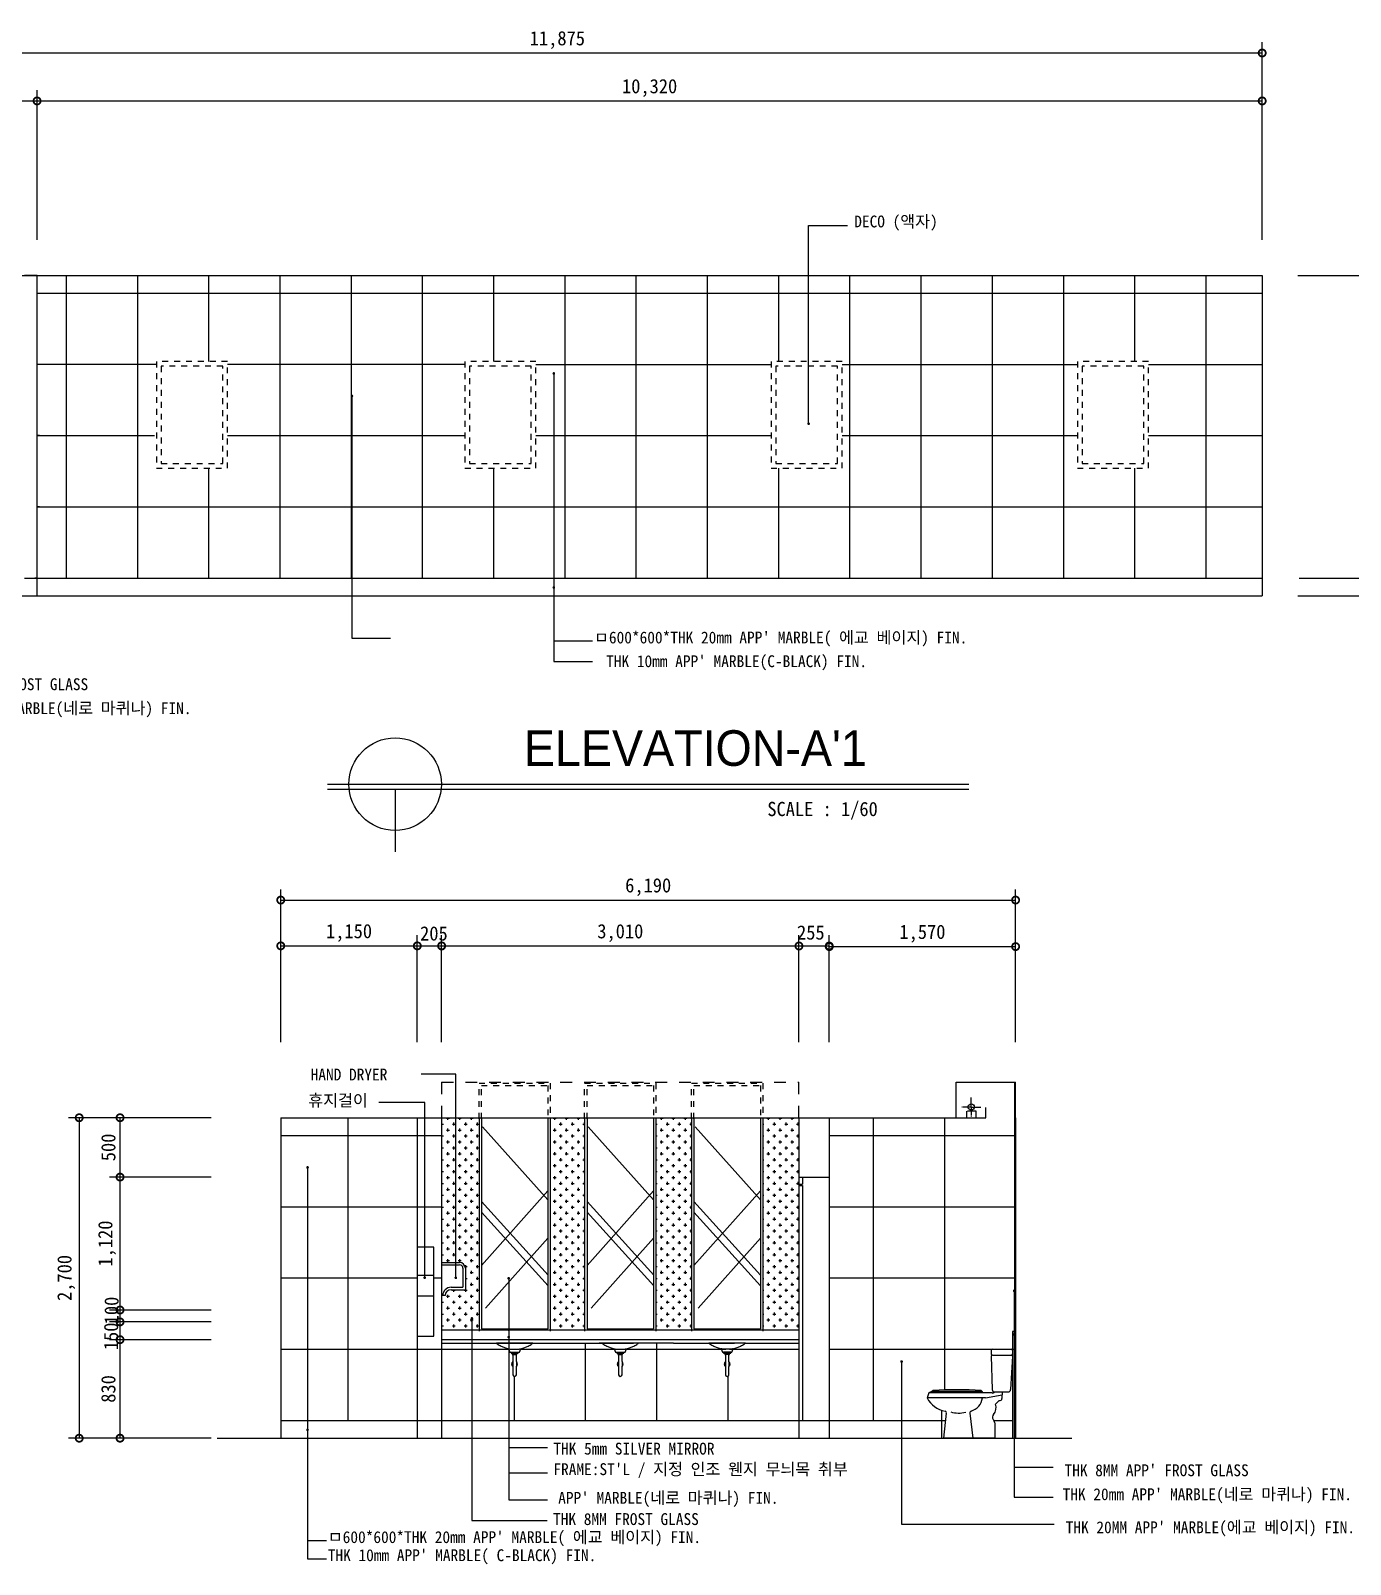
# Model space of a CAD drawing. Header units: inches. Extents: x -1249499 to 290957, y -589671 to 1013543.
# Drawn here: x -1199385 to -1188269, y 241961 to 254883 of the extents above; entities that cross this region are included whole.
import ezdxf

# ---------------------------------------------------------------- set-up
doc = ezdxf.new("R2010")
doc.units = ezdxf.units.IN
doc.header["$MEASUREMENT"] = 0
doc.linetypes.add('HID2', pattern=[1.15, 0.75, -0.4])
doc.linetypes.add('HIDDEN', pattern=[2, 1, -1])
for name, color, linetype in [('5', 5, 'Continuous'), ('6', 6, 'Continuous'), ('CHAIR', 4, 'Continuous'), ('DIM', 1, 'Continuous'), ('FUR', 4, 'Continuous'), ('H', 8, 'Continuous'), ('LIGHT', 1, 'Continuous'), ('SYMB', 7, 'Continuous'), ('text', 7, 'Continuous'), ('WALL1', 3, 'Continuous'), ('내벽', 177, 'Continuous')]:
    doc.layers.add(name, color=color, linetype=linetype)
doc.styles.get("Standard").update_dxf_attribs({"font": 'DotumChe.ttf'})
doc.dimstyles.new('STANDARD-600', dxfattribs={"dimtxt": 1000, "dimasz": 400, "dimexe": 800, "dimexo": 800, "dimgap": 400, "dimtad": 1, "dimdec": 0, "dimzin": 0, "dimdsep": 46, "dimlunit": 6, "dimtxsty": 'Standard', "dimsah": 1, "dimcen": 0.135, "dimclrd": 256, "dimclre": 256, "dimclrt": 4, "dimadec": 0, "dimazin": 0, "dimtfac": 1, "dimtdec": 0, "dimtofl": 0, "dimtmove": 2, "dimatfit": 3, "dimfxl": 1, "dimtolj": 1, "dimtzin": 0, "dimarcsym": 0})

# ---------------------------------------------------------------- blocks, each defined once
blk = doc.blocks.new('_DOTSMALL')
at = {"color": 0, "linetype": 'ByBlock', "const_width": 0.5}
blk.add_lwpolyline([(-0.0625, 0, 1), (0.0625, 0, 1)], format="xyb", close=True, dxfattribs=at)
blk = doc.blocks.new('*D985')
at = {"layer": 'DEFPOINTS', "color": 0, "transparency": 16777216}
for p in [(-1195923, 247172), (-1196128, 246062), (-1195923, 246062)]:
    blk.add_point(p, dxfattribs=at)
at = {"layer": 'H', "color": 0, "lineweight": -2, "transparency": 16777216}
for p, q in [((-1196128, 246362), (-1196128, 247262)), ((-1195923, 246362), (-1195923, 247262)), ((-1196128, 247172), (-1195923, 247172))]:
    blk.add_line(p, q, dxfattribs=at)
at = {"layer": 'H', "color": 0, "lineweight": -2, "transparency": 16777216, "xscale": 120, "yscale": 120, "zscale": 120, "rotation": 180}
blk.add_blockref('_DOTSMALL', (-1196128, 247172), dxfattribs=at)
at = {"layer": 'H', "color": 0, "lineweight": -2, "transparency": 16777216, "xscale": 120, "yscale": 120, "zscale": 120}
blk.add_blockref('_DOTSMALL', (-1195923, 247172), dxfattribs=at)
at = {"layer": 'H', "color": 4, "transparency": 16777216, "insert": (-1195988, 247276), "char_height": 120, "attachment_point": 5}
blk.add_mtext('\\A1;205', dxfattribs=at)
blk = doc.blocks.new('*D986')
at = {"layer": 'DEFPOINTS', "color": 0, "transparency": 16777216}
for p in [(-1191088, 247558), (-1197278, 246062), (-1191088, 246062)]:
    blk.add_point(p, dxfattribs=at)
at = {"layer": 'H', "color": 0, "lineweight": -2, "transparency": 16777216}
for p, q in [((-1197278, 246362), (-1197278, 247648)), ((-1191088, 246362), (-1191088, 247648)), ((-1197278, 247558), (-1191088, 247558))]:
    blk.add_line(p, q, dxfattribs=at)
at = {"layer": 'H', "color": 0, "lineweight": -2, "transparency": 16777216, "xscale": 120, "yscale": 120, "zscale": 120, "rotation": 180}
blk.add_blockref('_DOTSMALL', (-1197278, 247558), dxfattribs=at)
at = {"layer": 'H', "color": 0, "lineweight": -2, "transparency": 16777216, "xscale": 120, "yscale": 120, "zscale": 120}
blk.add_blockref('_DOTSMALL', (-1191088, 247558), dxfattribs=at)
at = {"layer": 'H', "color": 4, "transparency": 16777216, "insert": (-1194183, 247667), "char_height": 120, "attachment_point": 5}
blk.add_mtext('\\A1;6,190', dxfattribs=at)
blk = doc.blocks.new('*D987')
at = {"layer": 'DEFPOINTS', "color": 0, "transparency": 16777216}
for p in [(-1196128, 247172), (-1197278, 246062), (-1196128, 246062)]:
    blk.add_point(p, dxfattribs=at)
at = {"layer": 'H', "color": 0, "lineweight": -2, "transparency": 16777216}
for p, q in [((-1197278, 246362), (-1197278, 247262)), ((-1196128, 246362), (-1196128, 247262)), ((-1197278, 247172), (-1196128, 247172))]:
    blk.add_line(p, q, dxfattribs=at)
at = {"layer": 'H', "color": 0, "lineweight": -2, "transparency": 16777216, "xscale": 120, "yscale": 120, "zscale": 120, "rotation": 180}
blk.add_blockref('_DOTSMALL', (-1197278, 247172), dxfattribs=at)
at = {"layer": 'H', "color": 0, "lineweight": -2, "transparency": 16777216, "xscale": 120, "yscale": 120, "zscale": 120}
blk.add_blockref('_DOTSMALL', (-1196128, 247172), dxfattribs=at)
at = {"layer": 'H', "color": 4, "transparency": 16777216, "insert": (-1196703, 247281), "char_height": 120, "attachment_point": 5}
blk.add_mtext('\\A1;1,150', dxfattribs=at)
blk = doc.blocks.new('*D988')
at = {"layer": 'DEFPOINTS', "color": 0, "transparency": 16777216}
for p in [(-1191088, 247166), (-1192658, 246062), (-1191088, 246062)]:
    blk.add_point(p, dxfattribs=at)
at = {"layer": 'H', "color": 0, "lineweight": -2, "transparency": 16777216}
for p, q in [((-1192658, 246362), (-1192658, 247256)), ((-1191088, 246362), (-1191088, 247256)), ((-1192658, 247166), (-1191088, 247166))]:
    blk.add_line(p, q, dxfattribs=at)
at = {"layer": 'H', "color": 0, "lineweight": -2, "transparency": 16777216, "xscale": 120, "yscale": 120, "zscale": 120, "rotation": 180}
blk.add_blockref('_DOTSMALL', (-1192658, 247166), dxfattribs=at)
at = {"layer": 'H', "color": 0, "lineweight": -2, "transparency": 16777216, "xscale": 120, "yscale": 120, "zscale": 120}
blk.add_blockref('_DOTSMALL', (-1191088, 247166), dxfattribs=at)
at = {"layer": 'H', "color": 4, "transparency": 16777216, "insert": (-1191873, 247275), "char_height": 120, "attachment_point": 5}
blk.add_mtext('\\A1;1,570', dxfattribs=at)
blk = doc.blocks.new('*D989')
at = {"layer": 'DEFPOINTS', "color": 0, "transparency": 16777216}
for p in [(-1192658, 247171), (-1192913, 246062), (-1192658, 246062)]:
    blk.add_point(p, dxfattribs=at)
at = {"layer": 'H', "color": 0, "lineweight": -2, "transparency": 16777216}
for p, q in [((-1192913, 246362), (-1192913, 247261)), ((-1192658, 246362), (-1192658, 247261)), ((-1192913, 247171), (-1192658, 247171))]:
    blk.add_line(p, q, dxfattribs=at)
at = {"layer": 'H', "color": 0, "lineweight": -2, "transparency": 16777216, "xscale": 120, "yscale": 120, "zscale": 120, "rotation": 180}
blk.add_blockref('_DOTSMALL', (-1192913, 247171), dxfattribs=at)
at = {"layer": 'H', "color": 0, "lineweight": -2, "transparency": 16777216, "xscale": 120, "yscale": 120, "zscale": 120}
blk.add_blockref('_DOTSMALL', (-1192658, 247171), dxfattribs=at)
at = {"layer": 'H', "color": 4, "transparency": 16777216, "insert": (-1192813, 247284), "char_height": 120, "attachment_point": 5}
blk.add_mtext('\\A1;255', dxfattribs=at)
blk = doc.blocks.new('*D990')
at = {"layer": 'DEFPOINTS', "color": 0, "transparency": 16777216}
for p in [(-1192913, 247171), (-1195923, 246062), (-1192913, 246062)]:
    blk.add_point(p, dxfattribs=at)
at = {"layer": 'H', "color": 0, "lineweight": -2, "transparency": 16777216}
for p, q in [((-1195923, 246362), (-1195923, 247261)), ((-1192913, 246362), (-1192913, 247261)), ((-1195923, 247171), (-1192913, 247171))]:
    blk.add_line(p, q, dxfattribs=at)
at = {"layer": 'H', "color": 0, "lineweight": -2, "transparency": 16777216, "xscale": 120, "yscale": 120, "zscale": 120, "rotation": 180}
blk.add_blockref('_DOTSMALL', (-1195923, 247171), dxfattribs=at)
at = {"layer": 'H', "color": 0, "lineweight": -2, "transparency": 16777216, "xscale": 120, "yscale": 120, "zscale": 120}
blk.add_blockref('_DOTSMALL', (-1192913, 247171), dxfattribs=at)
at = {"layer": 'H', "color": 4, "transparency": 16777216, "insert": (-1194418, 247280), "char_height": 120, "attachment_point": 5}
blk.add_mtext('\\A1;3,010', dxfattribs=at)
blk = doc.blocks.new('*D999')
at = {"layer": 'DEFPOINTS', "color": 0, "transparency": 16777216}
for p in [(-1197565, 245724), (-1198976, 243024), (-1197565, 243024)]:
    blk.add_point(p, dxfattribs=at)
at = {"layer": 'H', "color": 0, "lineweight": -2, "transparency": 16777216}
for p, q in [((-1197865, 245724), (-1199066, 245724)), ((-1198976, 245724), (-1198976, 243024)), ((-1197865, 243024), (-1199066, 243024))]:
    blk.add_line(p, q, dxfattribs=at)
at = {"layer": 'H', "color": 0, "lineweight": -2, "transparency": 16777216, "xscale": 120, "yscale": 120, "zscale": 120}
for p, rotation in [((-1198976, 245724), 90), ((-1198976, 243024), 270)]:
    blk.add_blockref('_DOTSMALL', p, dxfattribs=dict(at, rotation=rotation))
at = {"layer": 'H', "color": 4, "transparency": 16777216, "insert": (-1199085, 244374), "char_height": 120, "attachment_point": 5, "rotation": 90}
blk.add_mtext('\\A1;2,700', dxfattribs=at)
blk = doc.blocks.new('*D1000')
at = {"layer": 'DEFPOINTS', "color": 0, "transparency": 16777216}
for p in [(-1198632, 245224), (-1197565, 245224), (-1197565, 244104)]:
    blk.add_point(p, dxfattribs=at)
at = {"layer": 'H', "color": 0, "lineweight": -2, "transparency": 16777216}
for p, q in [((-1197865, 245224), (-1198722, 245224)), ((-1198632, 244104), (-1198632, 245224)), ((-1197865, 244104), (-1198722, 244104))]:
    blk.add_line(p, q, dxfattribs=at)
at = {"layer": 'H', "color": 0, "lineweight": -2, "transparency": 16777216, "xscale": 120, "yscale": 120, "zscale": 120}
for p, rotation in [((-1198632, 245224), 90), ((-1198632, 244104), 270)]:
    blk.add_blockref('_DOTSMALL', p, dxfattribs=dict(at, rotation=rotation))
at = {"layer": 'H', "color": 4, "transparency": 16777216, "insert": (-1198741, 244664), "char_height": 120, "attachment_point": 5, "rotation": 90}
blk.add_mtext('\\A1;1,120', dxfattribs=at)
blk = doc.blocks.new('*D1001')
at = {"layer": 'DEFPOINTS', "color": 0, "transparency": 16777216}
for p in [(-1198632, 244104), (-1197565, 244104), (-1197565, 244004)]:
    blk.add_point(p, dxfattribs=at)
at = {"layer": 'H', "color": 0, "lineweight": -2, "transparency": 16777216}
for p, q in [((-1197865, 244104), (-1198722, 244104)), ((-1198632, 244004), (-1198632, 244104)), ((-1197865, 244004), (-1198722, 244004))]:
    blk.add_line(p, q, dxfattribs=at)
at = {"layer": 'H', "color": 0, "lineweight": -2, "transparency": 16777216, "xscale": 120, "yscale": 120, "zscale": 120}
for p, rotation in [((-1198632, 244104), 90), ((-1198632, 244004), 270)]:
    blk.add_blockref('_DOTSMALL', p, dxfattribs=dict(at, rotation=rotation))
at = {"layer": 'H', "color": 4, "transparency": 16777216, "insert": (-1198703, 244100), "char_height": 120, "attachment_point": 5, "rotation": 90}
blk.add_mtext('\\A1;100', dxfattribs=at)
blk = doc.blocks.new('*D1002')
at = {"layer": 'DEFPOINTS', "color": 0, "transparency": 16777216}
for p in [(-1198632, 244004), (-1197565, 244004), (-1197565, 243854)]:
    blk.add_point(p, dxfattribs=at)
at = {"layer": 'H', "color": 0, "lineweight": -2, "transparency": 16777216}
for p, q in [((-1197865, 244004), (-1198722, 244004)), ((-1198632, 243854), (-1198632, 244004)), ((-1197865, 243854), (-1198722, 243854))]:
    blk.add_line(p, q, dxfattribs=at)
at = {"layer": 'H', "color": 0, "lineweight": -2, "transparency": 16777216, "xscale": 120, "yscale": 120, "zscale": 120}
for p, rotation in [((-1198632, 244004), 90), ((-1198632, 243854), 270)]:
    blk.add_blockref('_DOTSMALL', p, dxfattribs=dict(at, rotation=rotation))
at = {"layer": 'H', "color": 4, "transparency": 16777216, "insert": (-1198707, 243882), "char_height": 120, "attachment_point": 5, "rotation": 90}
blk.add_mtext('\\A1;150', dxfattribs=at)
blk = doc.blocks.new('*D1003')
at = {"layer": 'DEFPOINTS', "color": 0, "transparency": 16777216}
for p in [(-1198632, 243854), (-1197565, 243854), (-1197565, 243024)]:
    blk.add_point(p, dxfattribs=at)
at = {"layer": 'H', "color": 0, "lineweight": -2, "transparency": 16777216}
for p, q in [((-1197865, 243854), (-1198722, 243854)), ((-1198632, 243024), (-1198632, 243854)), ((-1197865, 243024), (-1198722, 243024))]:
    blk.add_line(p, q, dxfattribs=at)
at = {"layer": 'H', "color": 0, "lineweight": -2, "transparency": 16777216, "xscale": 120, "yscale": 120, "zscale": 120}
for p, rotation in [((-1198632, 243854), 90), ((-1198632, 243024), 270)]:
    blk.add_blockref('_DOTSMALL', p, dxfattribs=dict(at, rotation=rotation))
at = {"layer": 'H', "color": 4, "transparency": 16777216, "insert": (-1198730, 243439), "char_height": 120, "attachment_point": 5, "rotation": 90}
blk.add_mtext('\\A1;830', dxfattribs=at)
blk = doc.blocks.new('*D1004')
at = {"layer": 'DEFPOINTS', "color": 0, "transparency": 16777216}
for p in [(-1198632, 245724), (-1197565, 245724), (-1197565, 245224)]:
    blk.add_point(p, dxfattribs=at)
at = {"layer": 'H', "color": 0, "lineweight": -2, "transparency": 16777216}
for p, q in [((-1197865, 245724), (-1198722, 245724)), ((-1198632, 245224), (-1198632, 245724)), ((-1197865, 245224), (-1198722, 245224))]:
    blk.add_line(p, q, dxfattribs=at)
at = {"layer": 'H', "color": 0, "lineweight": -2, "transparency": 16777216, "xscale": 120, "yscale": 120, "zscale": 120}
for p, rotation in [((-1198632, 245724), 90), ((-1198632, 245224), 270)]:
    blk.add_blockref('_DOTSMALL', p, dxfattribs=dict(at, rotation=rotation))
at = {"layer": 'H', "color": 4, "transparency": 16777216, "insert": (-1198730, 245474), "char_height": 120, "attachment_point": 5, "rotation": 90}
blk.add_mtext('\\A1;500', dxfattribs=at)
blk = doc.blocks.new('할로겐6')
at = {"color": 1}
for q in [(-95, 156), (105, 356), (105, -43), (105, -43), (305, 156)]:
    blk.add_line((105, 156), q, dxfattribs=at)
at = {"color": 4}
blk.add_circle((105, 156), 75, dxfattribs=at)
at = {"layer": '내벽', "color": 1}
for p, q in [((105, 367), (105, 380)), ((-106, 156), (-118, 156)), ((315, 156), (328, 156)), ((105, -54), (105, -67))]:
    blk.add_line(p, q, dxfattribs=at)
blk = doc.blocks.new('A$C23DE038C')
at = {"layer": 'LIGHT', "color": 4}
blk.add_blockref('할로겐6', (118, 67), dxfattribs=at)
blk = doc.blocks.new('A$C780571A9')
at = {"layer": 'LIGHT', "linetype": 'Continuous'}
blk.add_blockref('A$C23DE038C', (0, 0), dxfattribs=at)
blk = doc.blocks.new('A$C15CA1D79')
at = {"layer": 'LIGHT', "linetype": 'Continuous'}
blk.add_blockref('A$C780571A9', (0, 0), dxfattribs=at)
blk = doc.blocks.new('A$C687454CC')
at = {"layer": 'LIGHT', "color": 1, "linetype": 'Continuous', "xscale": -1}
blk.add_blockref('A$C15CA1D79', (447, 0), dxfattribs=at)
blk = doc.blocks.new('A$C3FF03160')
at = {"layer": 'LIGHT'}
blk.add_blockref('A$C687454CC', (0, 0), dxfattribs=at)
blk = doc.blocks.new('A$C45D56508')
at = {"layer": 'FUR', "color": 4, "xscale": -1, "rotation": 270}
blk.add_blockref('A$C3FF03160', (0, 0), dxfattribs=at)
blk = doc.blocks.new('*D1021')
at = {"layer": 'DEFPOINTS', "color": 0, "transparency": 16777216}
for p in [(-1189011, 254291), (-1199331, 252821), (-1189011, 252821)]:
    blk.add_point(p, dxfattribs=at)
at = {"layer": 'H', "color": 0, "lineweight": -2, "transparency": 16777216}
for p, q in [((-1199331, 253121), (-1199331, 254381)), ((-1189011, 253121), (-1189011, 254381)), ((-1199331, 254291), (-1189011, 254291))]:
    blk.add_line(p, q, dxfattribs=at)
at = {"layer": 'H', "color": 0, "lineweight": -2, "transparency": 16777216, "xscale": 120, "yscale": 120, "zscale": 120, "rotation": 180}
blk.add_blockref('_DOTSMALL', (-1199331, 254291), dxfattribs=at)
at = {"layer": 'H', "color": 0, "lineweight": -2, "transparency": 16777216, "xscale": 120, "yscale": 120, "zscale": 120}
blk.add_blockref('_DOTSMALL', (-1189011, 254291), dxfattribs=at)
at = {"layer": 'H', "color": 4, "transparency": 16777216, "insert": (-1194171, 254400), "char_height": 120, "attachment_point": 5}
blk.add_mtext('\\A1;10,320', dxfattribs=at)
blk = doc.blocks.new('*D1022')
at = {"layer": 'DEFPOINTS', "color": 0, "transparency": 16777216}
for p in [(-1189011, 254695), (-1200886, 252821), (-1189011, 252821)]:
    blk.add_point(p, dxfattribs=at)
at = {"layer": 'H', "color": 0, "lineweight": -2, "transparency": 16777216}
for p, q in [((-1200886, 253121), (-1200886, 254785)), ((-1200886, 254695), (-1189011, 254695)), ((-1189011, 253121), (-1189011, 254785))]:
    blk.add_line(p, q, dxfattribs=at)
at = {"layer": 'H', "color": 0, "lineweight": -2, "transparency": 16777216, "xscale": 120, "yscale": 120, "zscale": 120, "rotation": 180}
blk.add_blockref('_DOTSMALL', (-1200886, 254695), dxfattribs=at)
at = {"layer": 'H', "color": 0, "lineweight": -2, "transparency": 16777216, "xscale": 120, "yscale": 120, "zscale": 120}
blk.add_blockref('_DOTSMALL', (-1189011, 254695), dxfattribs=at)
at = {"layer": 'H', "color": 4, "transparency": 16777216, "insert": (-1194948, 254804), "char_height": 120, "attachment_point": 5}
blk.add_mtext('\\A1;11,875', dxfattribs=at)
blk = doc.blocks.new('*D1027')
at = {"layer": 'DEFPOINTS', "color": 0, "transparency": 16777216}
for p in [(-1199331, 254291), (-1200886, 252821), (-1199331, 252821)]:
    blk.add_point(p, dxfattribs=at)
at = {"layer": 'H', "color": 0, "lineweight": -2, "transparency": 16777216}
for p, q in [((-1200886, 253121), (-1200886, 254381)), ((-1199331, 253121), (-1199331, 254381)), ((-1200886, 254291), (-1199331, 254291))]:
    blk.add_line(p, q, dxfattribs=at)
at = {"layer": 'H', "color": 0, "lineweight": -2, "transparency": 16777216, "xscale": 120, "yscale": 120, "zscale": 120, "rotation": 180}
blk.add_blockref('_DOTSMALL', (-1200886, 254291), dxfattribs=at)
at = {"layer": 'H', "color": 0, "lineweight": -2, "transparency": 16777216, "xscale": 120, "yscale": 120, "zscale": 120}
blk.add_blockref('_DOTSMALL', (-1199331, 254291), dxfattribs=at)
at = {"layer": 'H', "color": 4, "transparency": 16777216, "insert": (-1200108, 254400), "char_height": 120, "attachment_point": 5}
blk.add_mtext('\\A1;1,555', dxfattribs=at)
blk = doc.blocks.new('*D1028')
at = {"layer": 'DEFPOINTS', "color": 0, "transparency": 16777216}
for p in [(-1189011, 252821), (-1189011, 250121), (-1187356, 250121)]:
    blk.add_point(p, dxfattribs=at)
at = {"layer": 'H', "color": 0, "lineweight": -2, "transparency": 16777216}
for p, q in [((-1188711, 252821), (-1187266, 252821)), ((-1187356, 252821), (-1187356, 250121)), ((-1188711, 250121), (-1187266, 250121))]:
    blk.add_line(p, q, dxfattribs=at)
at = {"layer": 'H', "color": 0, "lineweight": -2, "transparency": 16777216, "xscale": 120, "yscale": 120, "zscale": 120}
for p, rotation in [((-1187356, 252821), 90), ((-1187356, 250121), 270)]:
    blk.add_blockref('_DOTSMALL', p, dxfattribs=dict(at, rotation=rotation))
at = {"layer": 'H', "color": 4, "transparency": 16777216, "insert": (-1187465, 251471), "char_height": 120, "attachment_point": 5, "rotation": 90}
blk.add_mtext('\\A1;2,700', dxfattribs=at)
blk = doc.blocks.new('*D1029')
at = {"layer": 'DEFPOINTS', "color": 0, "transparency": 16777216}
for p in [(-1189000, 250271), (-1187675, 250271), (-1189011, 250121)]:
    blk.add_point(p, dxfattribs=at)
at = {"layer": 'H', "color": 0, "lineweight": -2, "transparency": 16777216}
for p, q in [((-1187675, 250271), (-1187675, 250391)), ((-1188700, 250271), (-1187585, 250271)), ((-1188711, 250121), (-1187585, 250121)), ((-1187675, 250121), (-1187675, 250001))]:
    blk.add_line(p, q, dxfattribs=at)
at = {"layer": 'H', "color": 0, "lineweight": -2, "transparency": 16777216, "xscale": 120, "yscale": 120, "zscale": 120}
for p, rotation in [((-1187675, 250271), 270), ((-1187675, 250121), 90)]:
    blk.add_blockref('_DOTSMALL', p, dxfattribs=dict(at, rotation=rotation))
at = {"layer": 'H', "color": 4, "transparency": 16777216, "insert": (-1187773, 250196), "char_height": 120, "attachment_point": 5, "rotation": 90}
blk.add_mtext('\\A1;150', dxfattribs=at)

msp = doc.modelspace()

# ---------------------------------------------------------------- hatches: boundary and pattern name
at = {"layer": 'H'}
h = msp.add_hatch(dxfattribs=at)
h.set_pattern_fill('CROSS', color=256, scale=200, style=0)
h.set_pattern_definition([(0, (-1422432.64, 97570.18), (50, 50), [25, -75]), (90, (-1422420.14, 97557.68), (-50, 50), [25, -75])])
h.paths.add_polyline_path([(-1195608.2, 245714.6), (-1195608.2, 245724), (-1195923.2, 245724), (-1195923.2, 244505.3), (-1195773.2, 244505.3, -0.4142136), (-1195723.2, 244455.3), (-1195723.2, 244275.3), (-1195843.2, 244275.3, 0.4142136), (-1195893.2, 244225.3), (-1195923.2, 244225.3), (-1195923.2, 243934), (-1195608.2, 243934)])
h.paths.add_polyline_path([(-1194718.2, 245714.6), (-1194718.2, 245724), (-1195008.2, 245724), (-1195008.2, 245714.6), (-1195008.2, 243934), (-1194718.2, 243934)])
h.paths.add_polyline_path([(-1193818.2, 245714.6), (-1193818.2, 245724), (-1194118.2, 245724), (-1194118.2, 245714.6), (-1194118.2, 243934), (-1193818.2, 243934)])
h.paths.add_polyline_path([(-1192913.2, 245724), (-1193218.2, 245724), (-1193218.2, 245714.6), (-1193218.2, 243934), (-1192913.2, 243934)])

# ---------------------------------------------------------------- linework, layer by layer
at = {"color": 7}
for p, q in [((-1196885, 248534.4), (-1191482.9, 248534.4)), ((-1196315, 248492.1), (-1196315, 247964.4))]:
    msp.add_line(p, q, dxfattribs=at)
at = {"color": 2}
for p, q in [((-1196885, 248492.1), (-1191482.9, 248492.1)), ((-1197813.2, 243024), (-1190613.2, 243024))]:
    msp.add_line(p, q, dxfattribs=at)
at = {"linetype": 'HIDDEN', "ltscale": 100}
for p, q in [((-1195923.2, 246024), (-1192913.2, 246024)), ((-1195923.2, 246024), (-1195923.2, 245724)), ((-1192913.2, 245724), (-1192913.2, 246024))]:
    msp.add_line(p, q, dxfattribs=at)
at = {"color": 7}
msp.add_circle((-1196315, 248534.4), 390, dxfattribs=at)
at = {"layer": '5', "linetype": 'Continuous'}
for p, q in [((-1199435.9, 250271.1), (-1189010.9, 250271.1)), ((-1199330.9, 250271.1), (-1199350.9, 250271.1))]:
    msp.add_line(p, q, dxfattribs=at)
at = {"layer": '5'}
for p, q in [((-1195608.2, 245714.6), (-1195608.2, 243924.6)), ((-1195588.2, 245714.6), (-1195588.2, 243944.6)), ((-1195028.2, 245714.6), (-1195028.2, 243944.6)), ((-1195008.2, 245714.6), (-1195008.2, 243924.6)), ((-1194718.2, 245714.6), (-1194718.2, 243924.6)), ((-1194698.2, 245714.6), (-1194698.2, 243944.6)), ((-1194138.2, 245714.6), (-1194138.2, 243944.6)), ((-1194118.2, 245714.6), (-1194118.2, 243924.6)), ((-1193818.2, 245714.6), (-1193818.2, 243924.6)), ((-1193798.2, 245714.6), (-1193798.2, 243944.6)), ((-1193238.2, 245714.6), (-1193238.2, 243944.6)), ((-1193218.2, 245714.6), (-1193218.2, 243924.6)), ((-1195588.2, 243944.6), (-1195028.2, 243944.6)), ((-1194698.2, 243944.6), (-1194138.2, 243944.6)), ((-1193798.2, 243944.6), (-1193238.2, 243944.6)), ((-1197278.2, 243174), (-1192913.2, 243174)), ((-1192658.2, 243174), (-1191678.6, 243174)), ((-1191272.2, 243174), (-1191113.2, 243174))]:
    msp.add_line(p, q, dxfattribs=at)
at = {"layer": '6'}
for p, q in [((-1192913.2, 245164), (-1192883.2, 245164)), ((-1192913.2, 245154), (-1192883.2, 245154)), ((-1192883.2, 245224), (-1192883.2, 245164)), ((-1192883.2, 245154), (-1192883.2, 243174)), ((-1196128.2, 244634), (-1196128.2, 243884)), ((-1195923.2, 244505.3), (-1195773.2, 244505.3)), ((-1195988.2, 244394), (-1196128.2, 244394)), ((-1195723.2, 244455.3), (-1195723.2, 244275.3)), ((-1196128.2, 244272.7), (-1196128.2, 244004)), ((-1196128.2, 244224), (-1195988.2, 244224)), ((-1195893.2, 244225.3), (-1195923.2, 244225.3)), ((-1195843.2, 244275.3), (-1195723.2, 244275.3)), ((-1192913.2, 243934), (-1195923.2, 243934)), ((-1192913.2, 243854), (-1195923.2, 243854)), ((-1195923.2, 243824), (-1194307.9, 243824)), ((-1195154.6, 243824), (-1195461.7, 243824)), ((-1195359.7, 243777.8), (-1195348.2, 243749)), ((-1195348.2, 243749), (-1195338.2, 243749)), ((-1195338.2, 243749), (-1195338.2, 243739)), ((-1195338.2, 243749), (-1195278.2, 243749)), ((-1195338.2, 243739), (-1195328.2, 243739)), ((-1195328.2, 243739), (-1195328.2, 243729)), ((-1195328.2, 243739), (-1195288.2, 243739)), ((-1195328.2, 243729), (-1195323.2, 243729)), ((-1195323.2, 243729), (-1195323.2, 243669)), ((-1195323.2, 243729), (-1195293.2, 243729)), ((-1195293.2, 243729), (-1195288.2, 243729)), ((-1195293.2, 243669), (-1195293.2, 243729)), ((-1195288.2, 243739), (-1195278.2, 243739)), ((-1195288.2, 243729), (-1195288.2, 243739)), ((-1195278.2, 243749), (-1195268.2, 243749)), ((-1195278.2, 243739), (-1195278.2, 243749)), ((-1195268.2, 243749), (-1195256.6, 243777.8)), ((-1193970.3, 243824), (-1194597.1, 243824)), ((-1194469.7, 243777.8), (-1194458.2, 243749)), ((-1194458.2, 243749), (-1194448.2, 243749)), ((-1194448.2, 243749), (-1194448.2, 243739)), ((-1194448.2, 243749), (-1194388.2, 243749)), ((-1194448.2, 243739), (-1194438.2, 243739)), ((-1194438.2, 243739), (-1194438.2, 243729)), ((-1194438.2, 243739), (-1194398.2, 243739)), ((-1194438.2, 243729), (-1194433.2, 243729)), ((-1194433.2, 243729), (-1194433.2, 243669)), ((-1194433.2, 243729), (-1194403.2, 243729)), ((-1194403.2, 243729), (-1194398.2, 243729)), ((-1194403.2, 243669), (-1194403.2, 243729)), ((-1194398.2, 243739), (-1194388.2, 243739)), ((-1194398.2, 243729), (-1194398.2, 243739)), ((-1194388.2, 243749), (-1194378.2, 243749)), ((-1194388.2, 243739), (-1194388.2, 243749)), ((-1194378.2, 243749), (-1194366.6, 243777.8)), ((-1193970.3, 243824), (-1193457, 243824)), ((-1193364.6, 243824), (-1193671.7, 243824)), ((-1193569.7, 243777.8), (-1193558.2, 243749)), ((-1193558.2, 243749), (-1193548.2, 243749)), ((-1193548.2, 243749), (-1193548.2, 243739)), ((-1193488.2, 243749), (-1193548.2, 243749)), ((-1193548.2, 243739), (-1193538.2, 243739)), ((-1193538.2, 243739), (-1193538.2, 243729)), ((-1193498.2, 243739), (-1193538.2, 243739)), ((-1193538.2, 243729), (-1193533.2, 243729)), ((-1193533.2, 243729), (-1193533.2, 243669)), ((-1193503.2, 243729), (-1193533.2, 243729)), ((-1193503.2, 243729), (-1193498.2, 243729)), ((-1193503.2, 243669), (-1193503.2, 243729)), ((-1193498.2, 243739), (-1193488.2, 243739)), ((-1193498.2, 243729), (-1193498.2, 243739)), ((-1193488.2, 243749), (-1193478.2, 243749)), ((-1193488.2, 243739), (-1193488.2, 243749)), ((-1193478.2, 243749), (-1193466.6, 243777.8)), ((-1193364.6, 243824), (-1192913.2, 243824)), ((-1191293.1, 243764), (-1191293.1, 243734.2)), ((-1191293.1, 243714.2), (-1191284.7, 243434)), ((-1191283.1, 243774), (-1191123.2, 243774)), ((-1191283.1, 243724.2), (-1191123.2, 243724.2)), ((-1191113.2, 243714.2), (-1191130, 243434)), ((-1191114.2, 243764), (-1191114.2, 243734.2)), ((-1191113.2, 243764), (-1191113.2, 243734.2)), ((-1195323.2, 243669), (-1195323.2, 243629)), ((-1195323.2, 243629), (-1195323.2, 243559)), ((-1195293.2, 243669), (-1195293.2, 243629)), ((-1195293.2, 243559), (-1195293.2, 243629)), ((-1194433.2, 243669), (-1194433.2, 243629)), ((-1194433.2, 243629), (-1194433.2, 243559)), ((-1194403.2, 243669), (-1194403.2, 243629)), ((-1194403.2, 243559), (-1194403.2, 243629)), ((-1193533.2, 243669), (-1193533.2, 243629)), ((-1193533.2, 243629), (-1193533.2, 243559)), ((-1193503.2, 243669), (-1193503.2, 243629)), ((-1193503.2, 243559), (-1193503.2, 243629)), ((-1191818, 243406.8), (-1191833.2, 243362.9)), ((-1191340.5, 243362.9), (-1191833.2, 243362.9)), ((-1191282.3, 243405.8), (-1191818.4, 243405.8)), ((-1191365.2, 243412.2), (-1191807.5, 243412.2)), ((-1191807.5, 243408.6), (-1191365.2, 243408.6)), ((-1191797.4, 243417.8), (-1191784, 243425)), ((-1191797.4, 243417.8), (-1191797.4, 243417.8)), ((-1191370.1, 243417.8), (-1191797.4, 243417.8)), ((-1191378.1, 243425), (-1191370.1, 243417.8)), ((-1191365.2, 243408.6), (-1191365.2, 243412.2)), ((-1191340.5, 243362.9), (-1191202.2, 243388.4)), ((-1191264.7, 243414), (-1191150, 243414)), ((-1191226.4, 243341.8), (-1191258.7, 243309.5)), ((-1191201.7, 243414), (-1191202.8, 243359)), ((-1191671.7, 243234.1), (-1191696, 243024)), ((-1191473.4, 243234.1), (-1191449.2, 243024)), ((-1192913.2, 243174), (-1192658.2, 243174)), ((-1191263, 243152.6), (-1191263, 243024)), ((-1191263, 243024), (-1191696, 243024))]:
    msp.add_line(p, q, dxfattribs=at)
for points in [[(-1195359.7, 243777.8, 0.0038043), (-1195353.4, 243776, 0.0666615), (-1195338.2, 243774), (-1195308.2, 243774), (-1195278.2, 243774, 0.0666615), (-1195262.9, 243776, 0.0038043), (-1195256.6, 243777.8)], [(-1194469.7, 243777.8, 0.0038043), (-1194463.4, 243776, 0.0666615), (-1194448.2, 243774), (-1194418.2, 243774), (-1194388.2, 243774, 0.0666615), (-1194372.9, 243776, 0.0038043), (-1194366.6, 243777.8)], [(-1193466.6, 243777.8, -0.0038043), (-1193472.9, 243776, -0.0666615), (-1193488.2, 243774), (-1193518.2, 243774), (-1193548.2, 243774, -0.0666615), (-1193563.4, 243776, -0.0038043), (-1193569.7, 243777.8)]]:
    msp.add_lwpolyline(points, format="xyb", dxfattribs=at)
for centre, radius, start, end in [((-1195773.2, 244455.3), 50, 0, 90), ((-1195843.2, 244225.3), 50, 90, 180), ((-1195352.9, 243971.3), 183.2, 233.54714, 236.30993), ((-1195326.3, 244011.2), 231.1, 236.30993, 241.04486), ((-1195333.2, 243998.8), 216.9, 241.04486, 246.03751), ((-1195193.5, 244313), 560.7, 246.03751, 249.142), ((-1195240.9, 244188.6), 427.6, 249.142, 253.87301), ((-1195375.4, 244188.6), 427.6, 286.12699, 290.858), ((-1195422.8, 244313), 560.7, 290.858, 293.96249), ((-1195283.2, 243998.8), 216.9, 293.96249, 298.95514), ((-1195290, 244011.2), 231.1, 298.95514, 303.69007), ((-1195263.5, 243971.3), 183.2, 303.69007, 306.45286), ((-1194462.9, 243971.3), 183.2, 233.54714, 236.30993), ((-1194436.3, 244011.2), 231.1, 236.30993, 241.04486), ((-1194443.2, 243998.8), 216.9, 241.04486, 246.03751), ((-1194303.5, 244313), 560.7, 246.03751, 249.142), ((-1194350.9, 244188.6), 427.6, 249.142, 253.87301), ((-1194485.4, 244188.6), 427.6, 286.12699, 290.858), ((-1194532.8, 244313), 560.7, 290.858, 293.96249), ((-1194393.2, 243998.8), 216.9, 293.96249, 298.95514), ((-1194400, 244011.2), 231.1, 298.95514, 303.69007), ((-1194373.5, 243971.3), 183.2, 303.69007, 306.45286), ((-1193562.9, 243971.3), 183.2, 233.54714, 236.30993), ((-1193536.3, 244011.2), 231.1, 236.30993, 241.04486), ((-1193543.2, 243998.8), 216.9, 241.04486, 246.03751), ((-1193403.5, 244313), 560.7, 246.03751, 249.142), ((-1193450.9, 244188.6), 427.6, 249.142, 253.87301), ((-1193585.4, 244188.6), 427.6, 286.12699, 290.858), ((-1193632.8, 244313), 560.7, 290.858, 293.96249), ((-1193493.2, 243998.8), 216.9, 293.96249, 298.95514), ((-1193500, 244011.2), 231.1, 298.95514, 303.69007), ((-1193473.5, 243971.3), 183.2, 303.69007, 306.45286), ((-1191283.1, 243764), 10, 90, 180), ((-1191283.1, 243734.2), 10, 180, 270), ((-1191283.1, 243714.2), 10, 90, 180), ((-1191123.2, 243764), 10, 0, 90), ((-1191123.2, 243734.2), 10, 270, 0), ((-1191123.2, 243714.2), 10, 0, 90), ((-1195308.2, 243649), 25, 126.8699, 233.1301), ((-1195308.2, 243649), 25, 306.8699, 53.1301), ((-1194418.2, 243649), 25, 126.8699, 233.1301), ((-1194418.2, 243649), 25, 306.8699, 53.1301), ((-1193518.2, 243649), 25, 126.8699, 233.1301), ((-1193518.2, 243649), 25, 306.8699, 53.1301), ((-1195308.2, 243559), 15, 180, 0), ((-1194418.2, 243559), 15, 180, 0), ((-1193518.2, 243559), 15, 180, 0), ((-1191647.3, 243458.1), 208.8, 207.13683, 260.35405), ((-1191807.5, 243410.4), 1.77, 90, 270), ((-1191581, 240559.6), 2872.6, 85.94849, 94.05151), ((-1191498.1, 243378.2), 130.8, 285.65164, 353.25832), ((-1191279.6, 243420.6), 16.3, 245.47095, 336.2242), ((-1191264.7, 243434), 20, 180, 270), ((-1191221.1, 243359.3), 18.3, 253.14644, 358.88055), ((-1191150, 243434), 20, 270, 0), ((-1191687, 243237.3), 15.7, 348.11167, 72.42655), ((-1191568.8, 243477.8), 242.2, 254.24921, 284.37092), ((-1191458.1, 243237.3), 15.7, 107.57345, 191.88833), ((-1191248.6, 243201.1), 34.4, 136.94872, 214.46863), ((-1191331.6, 243278.7), 79.2, 316.94872, 22.94264), ((-1191364.3, 243121.7), 105.9, 16.97396, 34.46863)]:
    msp.add_arc(centre, radius, start, end, dxfattribs=at)
at = {"layer": 'CHAIR'}
for p, q in [((-1199330.9, 252821.1), (-1199435.9, 252821.1)), ((-1199330.9, 250121.1), (-1199330.9, 252821.1))]:
    msp.add_line(p, q, dxfattribs=at)
at = {"layer": 'H'}
for p, q in [((-1199085.9, 252821.1), (-1199085.9, 250271.1)), ((-1198485.9, 252821.1), (-1198485.9, 250271.1)), ((-1197885.9, 252821.1), (-1197885.9, 252146.1)), ((-1197285.9, 252821.1), (-1197285.9, 252146.1)), ((-1196685.9, 252821.1), (-1196685.9, 251256.5)), ((-1196085.9, 252821.1), (-1196085.9, 250271.1)), ((-1195485.9, 252821.1), (-1195485.9, 252096.1)), ((-1194885.9, 252821.1), (-1194885.9, 252146.1)), ((-1194285.9, 252821.1), (-1194285.9, 250271.1)), ((-1193685.9, 252821.1), (-1193685.9, 250271.1)), ((-1193085.9, 252821.1), (-1193085.9, 252096.1)), ((-1192485.9, 252821.1), (-1192485.9, 250271.1)), ((-1191885.9, 252821.1), (-1191885.9, 250271.1)), ((-1191285.9, 252821.1), (-1191285.9, 252146.1)), ((-1190685.9, 252821.1), (-1190685.9, 250271.1)), ((-1190085.9, 252821.1), (-1190085.9, 252096.1)), ((-1189485.9, 252821.1), (-1189485.9, 250271.1)), ((-1199330.9, 252671.1), (-1189010.9, 252671.1)), ((-1197285.9, 252224), (-1197285.9, 250271.1)), ((-1194885.9, 252146.1), (-1194885.9, 250271.1)), ((-1191285.9, 252146.1), (-1191285.9, 250271.1)), ((-1198326.2, 252071.1), (-1199330.9, 252071.1)), ((-1195728.4, 252071.1), (-1197726.2, 252071.1)), ((-1195128.4, 252071.1), (-1193148.4, 252071.1)), ((-1192548.4, 252071.1), (-1190567.9, 252071.1)), ((-1189967.9, 252071.1), (-1189010.9, 252071.1)), ((-1199330.9, 251471.1), (-1198342.9, 251471.1)), ((-1199310.9, 251471.1), (-1199330.9, 251471.1)), ((-1197726.2, 251471.1), (-1195728.4, 251471.1)), ((-1195128.4, 251471.1), (-1193148.4, 251471.1)), ((-1192548.4, 251471.1), (-1190567.9, 251471.1)), ((-1189967.9, 251471.1), (-1189010.9, 251471.1)), ((-1196685.9, 251256.5), (-1196685.9, 250271.1)), ((-1197885.9, 251196.1), (-1197885.9, 250271.1)), ((-1195485.9, 251196.1), (-1195485.9, 250271.1)), ((-1193085.9, 251196.1), (-1193085.9, 250271.1)), ((-1190085.9, 251196.1), (-1190085.9, 250271.1)), ((-1199330.9, 250871.1), (-1189010.9, 250871.1)), ((-1199310.9, 250871.1), (-1199330.9, 250871.1)), ((-1196713.2, 245724), (-1196713.2, 243174)), ((-1195578.3, 245647.3), (-1195028.2, 245033.3)), ((-1194688.3, 245647.3), (-1194138.2, 245033.3)), ((-1193788.3, 245647.3), (-1193238.2, 245033.3)), ((-1192288.2, 245724), (-1192288.2, 243174)), ((-1191688.2, 245724), (-1191688.2, 243429.1)), ((-1197278.2, 245574), (-1195923.2, 245574)), ((-1192658.2, 245574), (-1191098.2, 245574)), ((-1195028.2, 245109.2), (-1195588.2, 244480.3)), ((-1195588.2, 245019.4), (-1195025.9, 244396.9)), ((-1194138.2, 245109.2), (-1194698.2, 244480.3)), ((-1194698.2, 245019.4), (-1194135.9, 244396.9)), ((-1193238.2, 245109.2), (-1193798.2, 244480.3)), ((-1193798.2, 245019.4), (-1193235.9, 244396.9)), ((-1197278.2, 244974), (-1195923.2, 244974)), ((-1195588.2, 244929), (-1195025.9, 244306.5)), ((-1194698.2, 244929), (-1194135.9, 244306.5)), ((-1193798.2, 244929), (-1193235.9, 244306.5)), ((-1192658.2, 244974), (-1191098.2, 244974)), ((-1195028.2, 244708), (-1195552.5, 244119.2)), ((-1194138.2, 244708), (-1194662.5, 244119.2)), ((-1193238.2, 244708), (-1193762.5, 244119.2)), ((-1195923.2, 244485.3), (-1195773.2, 244485.3)), ((-1197278.2, 244374), (-1196123, 244374)), ((-1195983, 244374), (-1195923.2, 244374)), ((-1195743.2, 244455.3), (-1195743.2, 244295.3)), ((-1192658.2, 244374), (-1191098.2, 244374)), ((-1195843.2, 244295.3), (-1195743.2, 244295.3)), ((-1197278.2, 243774), (-1195358.2, 243774)), ((-1195258.2, 243774), (-1194458.5, 243774)), ((-1194713.2, 243824), (-1194713.2, 243174)), ((-1194428.5, 243774), (-1193528, 243774)), ((-1194113.2, 243824), (-1194113.2, 243174)), ((-1193498, 243774), (-1192913.2, 243774)), ((-1192658.2, 243774), (-1191098.2, 243774)), ((-1195313.2, 243544.9), (-1195313.2, 243174)), ((-1193513.2, 243544), (-1193513.2, 243174)), ((-1191713.2, 243259.9), (-1191713.2, 243024))]:
    msp.add_line(p, q, dxfattribs=at)
at = {"layer": 'H', "color": 5}
msp.add_line((-1197885.9, 252146.1), (-1197885.9, 252096.1), dxfattribs=at)
at = {"layer": 'H', "color": 5, "linetype": 'HIDDEN', "ltscale": 50}
for points in [[(-1198326.2, 251196.1), (-1197726.2, 251196.1), (-1197726.2, 252096.1), (-1198326.2, 252096.1)], [(-1198286.2, 251236.1), (-1197766.2, 251236.1), (-1197766.2, 252056.1), (-1198286.2, 252056.1)], [(-1195728.4, 251196.1), (-1195128.4, 251196.1), (-1195128.4, 252096.1), (-1195728.4, 252096.1)], [(-1195688.4, 251236.1), (-1195168.4, 251236.1), (-1195168.4, 252056.1), (-1195688.4, 252056.1)], [(-1193148.4, 251196.1), (-1192548.4, 251196.1), (-1192548.4, 252096.1), (-1193148.4, 252096.1)], [(-1193108.4, 251236.1), (-1192588.4, 251236.1), (-1192588.4, 252056.1), (-1193108.4, 252056.1)], [(-1190567.9, 251196.1), (-1189967.9, 251196.1), (-1189967.9, 252096.1), (-1190567.9, 252096.1)], [(-1190527.9, 251236.1), (-1190007.9, 251236.1), (-1190007.9, 252056.1), (-1190527.9, 252056.1)]]:
    msp.add_lwpolyline(points, close=True, dxfattribs=at)
at = {"layer": 'H', "linetype": 'HIDDEN', "ltscale": 50}
for points in [[(-1195608.2, 245714.6), (-1195608.2, 246014.6), (-1195008.2, 246014.6), (-1195008.2, 245714.6)], [(-1195588.2, 245714.6), (-1195588.2, 245994.6), (-1195028.2, 245994.6), (-1195028.2, 245714.6)], [(-1194718.2, 245714.6), (-1194718.2, 246014.6), (-1194118.2, 246014.6), (-1194118.2, 245714.6)], [(-1194698.2, 245714.6), (-1194698.2, 245994.6), (-1194138.2, 245994.6), (-1194138.2, 245714.6)], [(-1193818.2, 245714.6), (-1193818.2, 246014.6), (-1193218.2, 246014.6), (-1193218.2, 245714.6)], [(-1193798.2, 245714.6), (-1193798.2, 245994.6), (-1193238.2, 245994.6), (-1193238.2, 245714.6)]]:
    msp.add_lwpolyline(points, dxfattribs=at)
at = {"layer": 'H', "linetype": 'HID2', "ltscale": 100}
msp.add_lwpolyline([(-1191503.1, 245724), (-1191419.5, 245724), (-1191419.5, 245778.1), (-1191503.1, 245778.1)], close=True, dxfattribs=at)
at = {"layer": 'H'}
for centre, radius, start, end in [((-1195773.2, 244455.3), 30, 0, 90), ((-1195843.2, 244225.3), 70, 90, 180)]:
    msp.add_arc(centre, radius, start, end, dxfattribs=at)
at = {"layer": 'SYMB', "color": 2}
msp.add_line((-1201385.9, 250121.1), (-1189010.9, 250121.1), dxfattribs=at)
at = {"layer": 'WALL1'}
for p, q in [((-1200635.9, 252821.1), (-1189010.9, 252821.1)), ((-1189010.9, 252821.1), (-1189010.9, 250121.1)), ((-1191588.2, 246024), (-1191088.2, 246024)), ((-1191588.2, 245724), (-1191588.2, 246024)), ((-1191088.2, 245724), (-1191088.2, 246024)), ((-1191338.2, 245724), (-1191338.2, 245809.5)), ((-1197278.2, 245724), (-1191338.2, 245724)), ((-1197278.2, 245724), (-1197278.2, 243024)), ((-1196128.2, 245724), (-1196128.2, 243024)), ((-1195923.2, 245724), (-1195923.2, 244624)), ((-1192913.2, 245724), (-1192913.2, 244424)), ((-1192658.2, 245724), (-1192658.2, 243024)), ((-1191088.2, 245724), (-1191088.2, 243024)), ((-1192913.2, 245224), (-1192658.2, 245224)), ((-1195988.2, 244634), (-1196128.2, 244634)), ((-1195988.2, 243884), (-1195988.2, 244634)), ((-1195923.2, 244624), (-1195923.2, 243024)), ((-1192913.2, 244424), (-1192913.2, 244124)), ((-1192913.2, 244124), (-1192913.2, 243024)), ((-1196128.2, 243884), (-1195988.2, 243884))]:
    msp.add_line(p, q, dxfattribs=at)
at = {"layer": 'WALL1', "color": 5}
for p, q in [((-1191098.2, 246024), (-1191098.2, 243924)), ((-1191088.2, 243924), (-1191113.2, 243924)), ((-1191113.2, 243924), (-1191113.2, 243024))]:
    msp.add_line(p, q, dxfattribs=at)

# ---------------------------------------------------------------- block references
at = {"layer": 'H', "linetype": 'HID2', "ltscale": 100, "xscale": 0.3599999999860302, "yscale": 0.3599999999860302, "zscale": 0.3599999999860302}
msp.add_blockref('A$C45D56508', (-1191541.7, 245733.6), dxfattribs=at)

# ---------------------------------------------------------------- texts
at = {"color": 3}
for s, insert, char_height, attachment_point in [("\\fStylus BT|b0|i0|c0|p34; \\f굴림|b0|i0|c129|p50;ELEVATION-A'1", (-1193841.5, 248988.7), 300, 2), ('SCALE : 1/60', (-1192248.9, 248385.3), 120, 3)]:
    msp.add_mtext(s, dxfattribs=dict(at, insert=insert, char_height=char_height, attachment_point=attachment_point))
at = {"layer": 'text', "char_height": 100, "width": 10824, "attachment_point": 1}
for s, insert in [('DECO (액자)', (-1192447.3, 253325.6)), ("ㅁ600*600*THK 20mm APP' MARBLE( 에교 베이지) FIN.", (-1194639.3, 249820.4)), (" THK 10mm APP' MARBLE(C-BLACK) FIN.", (-1194601.7, 249620.3)), ("THK 8MM APP' FROST GLASS", (-1200450.9, 249426.5)), ("THK 20mm APP' MARBLE(네로 마퀴나) FIN.", (-1200467.2, 249224.6)), ('HAND DRYER', (-1197026.2, 246138)), ('휴지걸이', (-1197046.7, 245920.5)), ('THK 5mm SILVER MIRROR', (-1194981.6, 242985.9)), ("FRAME:ST'L / 지정 인조 웬지 무늬목 취부", (-1194981.6, 242812.9)), ("THK 8MM APP' FROST GLASS", (-1190675.7, 242803.7)), (" APP' MARBLE(네로 마퀴나) FIN.", (-1195005.7, 242571.5)), ("THK 20mm APP' MARBLE(네로 마퀴나) FIN.", (-1190692, 242601.8)), ('THK 8MM FROST GLASS', (-1194984.3, 242392.4)), ("THK 20MM APP' MARBLE(에교 베이지) FIN.", (-1190666.2, 242323.4)), ("ㅁ600*600*THK 20mm APP' MARBLE( 에교 베이지) FIN.", (-1196881.9, 242240.5)), ("THK 10mm APP' MARBLE( C-BLACK) FIN.", (-1196881.9, 242087.9))]:
    msp.add_mtext(s, dxfattribs=dict(at, insert=insert))

# ---------------------------------------------------------------- dimensions: what is measured, and where the dimension line sits
at = {"layer": 'H'}
for base, p1, p2, picture, middle in [((-1189010.9, 254695.4), (-1200885.9, 252821.1), (-1189010.9, 252821.1), '*D1022', (-1194948.4, 254804.3)), ((-1199330.9, 254291.5), (-1200885.9, 252821.1), (-1199330.9, 252821.1), '*D1027', (-1200108.4, 254400.4)), ((-1189010.9, 254291.5), (-1199330.9, 252821.1), (-1189010.9, 252821.1), '*D1021', (-1194170.9, 254400.4)), ((-1191088.2, 247557.7), (-1197278.2, 246061.9), (-1191088.2, 246061.9), '*D986', (-1194183.2, 247666.7)), ((-1196128.2, 247171.7), (-1197278.2, 246061.9), (-1196128.2, 246061.9), '*D987', (-1196703.2, 247280.7)), ((-1192913.2, 247170.6), (-1195923.2, 246061.9), (-1192913.2, 246061.9), '*D990', (-1194418.2, 247279.6)), ((-1191088.2, 247165.9), (-1192658.2, 246061.9), (-1191088.2, 246061.9), '*D988', (-1191873.2, 247274.9))]:
    dim = msp.add_linear_dim(base=base, p1=p1, p2=p2, dimstyle='STANDARD-600', override={"dimscale": 60, "dimtxt": 2, "dimasz": 2, "dimexe": 1.5, "dimexo": 5, "dimgap": 0.625, "dimtoh": 1, "dimzin": 8, "dimblk1": 'DOTSMALL', "dimblk2": 'DOTSMALL', "dimcen": 1, "dimclrd": 0, "dimclre": 0, "dimtix": 1}, dxfattribs=at)
    dim.commit()
    dim.dimension.update_dxf_attribs({"geometry": picture, "text_midpoint": middle})
for base, p1, p2, angle, picture, middle in [((-1187356.2, 250121.1), (-1189010.9, 252821.1), (-1189010.9, 250121.1), 90, '*D1028', (-1187465.2, 251471.1)), ((-1187675.3, 250271), (-1189010.9, 250121.1), (-1189000.3, 250271), 90, '*D1029', (-1187772.9, 250196.1)), ((-1198975.6, 243024), (-1197565.1, 245724), (-1197565.1, 243024), 270, '*D999', (-1199084.5, 244374)), ((-1198632, 245724), (-1197565.1, 245224), (-1197565.1, 245724), 270, '*D1004', (-1198729.6, 245474)), ((-1198632, 245224), (-1197565.1, 244104), (-1197565.1, 245224), 270, '*D1000', (-1198740.9, 244664)), ((-1198632, 243854), (-1197565.1, 243024), (-1197565.1, 243854), 270, '*D1003', (-1198729.6, 243439))]:
    dim = msp.add_linear_dim(base=base, p1=p1, p2=p2, angle=angle, dimstyle='STANDARD-600', override={"dimscale": 60, "dimtxt": 2, "dimasz": 2, "dimexe": 1.5, "dimexo": 5, "dimgap": 0.625, "dimtoh": 1, "dimzin": 8, "dimblk1": 'DOTSMALL', "dimblk2": 'DOTSMALL', "dimcen": 1, "dimclrd": 0, "dimclre": 0, "dimtix": 1}, dxfattribs=at)
    dim.commit()
    dim.dimension.update_dxf_attribs({"geometry": picture, "text_midpoint": middle})
for base, p1, p2, picture, middle in [((-1195923.2, 247171.7), (-1196128.2, 246061.9), (-1195923.2, 246061.9), '*D985', (-1195988.2, 247276.3)), ((-1192658.2, 247170.6), (-1192913.2, 246061.9), (-1192658.2, 246061.9), '*D989', (-1192813.2, 247283.6))]:
    dim = msp.add_linear_dim(base=base, p1=p1, p2=p2, dimstyle='STANDARD-600', override={"dimscale": 60, "dimtxt": 2, "dimasz": 2, "dimexe": 1.5, "dimexo": 5, "dimgap": 0.625, "dimtoh": 1, "dimzin": 8, "dimblk1": 'DOTSMALL', "dimblk2": 'DOTSMALL', "dimcen": 1, "dimclrd": 0, "dimclre": 0, "dimtix": 1}, dxfattribs=at)
    dim.commit()
    dim.dimension.update_dxf_attribs({"geometry": picture, "text_midpoint": middle, "dimtype": 160})
for base, p1, p2, picture, middle in [((-1198632, 244104), (-1197565.1, 244004), (-1197565.1, 244104), '*D1001', (-1198703.3, 244100)), ((-1198632, 244004), (-1197565.1, 243854), (-1197565.1, 244004), '*D1002', (-1198707.3, 243882.2))]:
    dim = msp.add_linear_dim(base=base, p1=p1, p2=p2, angle=270, dimstyle='STANDARD-600', override={"dimscale": 60, "dimtxt": 2, "dimasz": 2, "dimexe": 1.5, "dimexo": 5, "dimgap": 0.625, "dimtoh": 1, "dimzin": 8, "dimblk1": 'DOTSMALL', "dimblk2": 'DOTSMALL', "dimcen": 1, "dimclrd": 0, "dimclre": 0, "dimtix": 1}, dxfattribs=at)
    dim.commit()
    dim.dimension.update_dxf_attribs({"geometry": picture, "text_midpoint": middle, "dimtype": 160})

# ---------------------------------------------------------------- leaders
at = {"layer": 'DIM', "color": 8}
for points in [[(-1192831.9, 251571.6), (-1192831.9, 253240.2), (-1192505.4, 253240.2)], [(-1194977.9, 251995.2), (-1194977.9, 249741.2), (-1194651.4, 249741.2)], [(-1196678.9, 251805.8), (-1196678.9, 249764.2), (-1196352.5, 249764.2)], [(-1194977.9, 250191), (-1194977.9, 249568.6), (-1194651.4, 249568.6)], [(-1195803.7, 244375.6), (-1195803.7, 246089.8), (-1196095, 246089.8)], [(-1196065.9, 244375.6), (-1196065.9, 245851.7), (-1196452.8, 245851.7)], [(-1197052.6, 245305.7), (-1197052.6, 242161.2), (-1196894.1, 242161.2)], [(-1195357.8, 244370.8), (-1195357.8, 242944.8), (-1195031.4, 242944.8)], [(-1191099.4, 244266.3), (-1191099.4, 242778.6), (-1190773, 242778.6)], [(-1195668.1, 244033.5), (-1195668.1, 242331.8), (-1195033.9, 242331.8)], [(-1195357.8, 243937.1), (-1195357.8, 242732.6), (-1195031.4, 242732.6)], [(-1195357.8, 243876.1), (-1195357.8, 242505.8), (-1195031.4, 242505.8)], [(-1191099.4, 243897.1), (-1191099.4, 242526), (-1190773, 242526)], [(-1192048.5, 243669.4), (-1192048.5, 242298.3), (-1190763.5, 242298.3)], [(-1197052.6, 243094.5), (-1197052.6, 242008.7), (-1196894.1, 242008.7)]]:
    msp.add_leader(points, dimstyle='STANDARD-600', override={"dimscale": 60, "dimtxt": 1.8, "dimasz": 1.5, "dimexe": 1.5, "dimexo": 2, "dimgap": 0.5, "dimtad": 3, "dimzin": 8, "dimcen": 1, "dimclrd": 8, "dimclre": 8, "dimtix": 1, "dimldrblk": 'DOTSMALL'}, dxfattribs=at)

doc.saveas('drawing.dxf')
